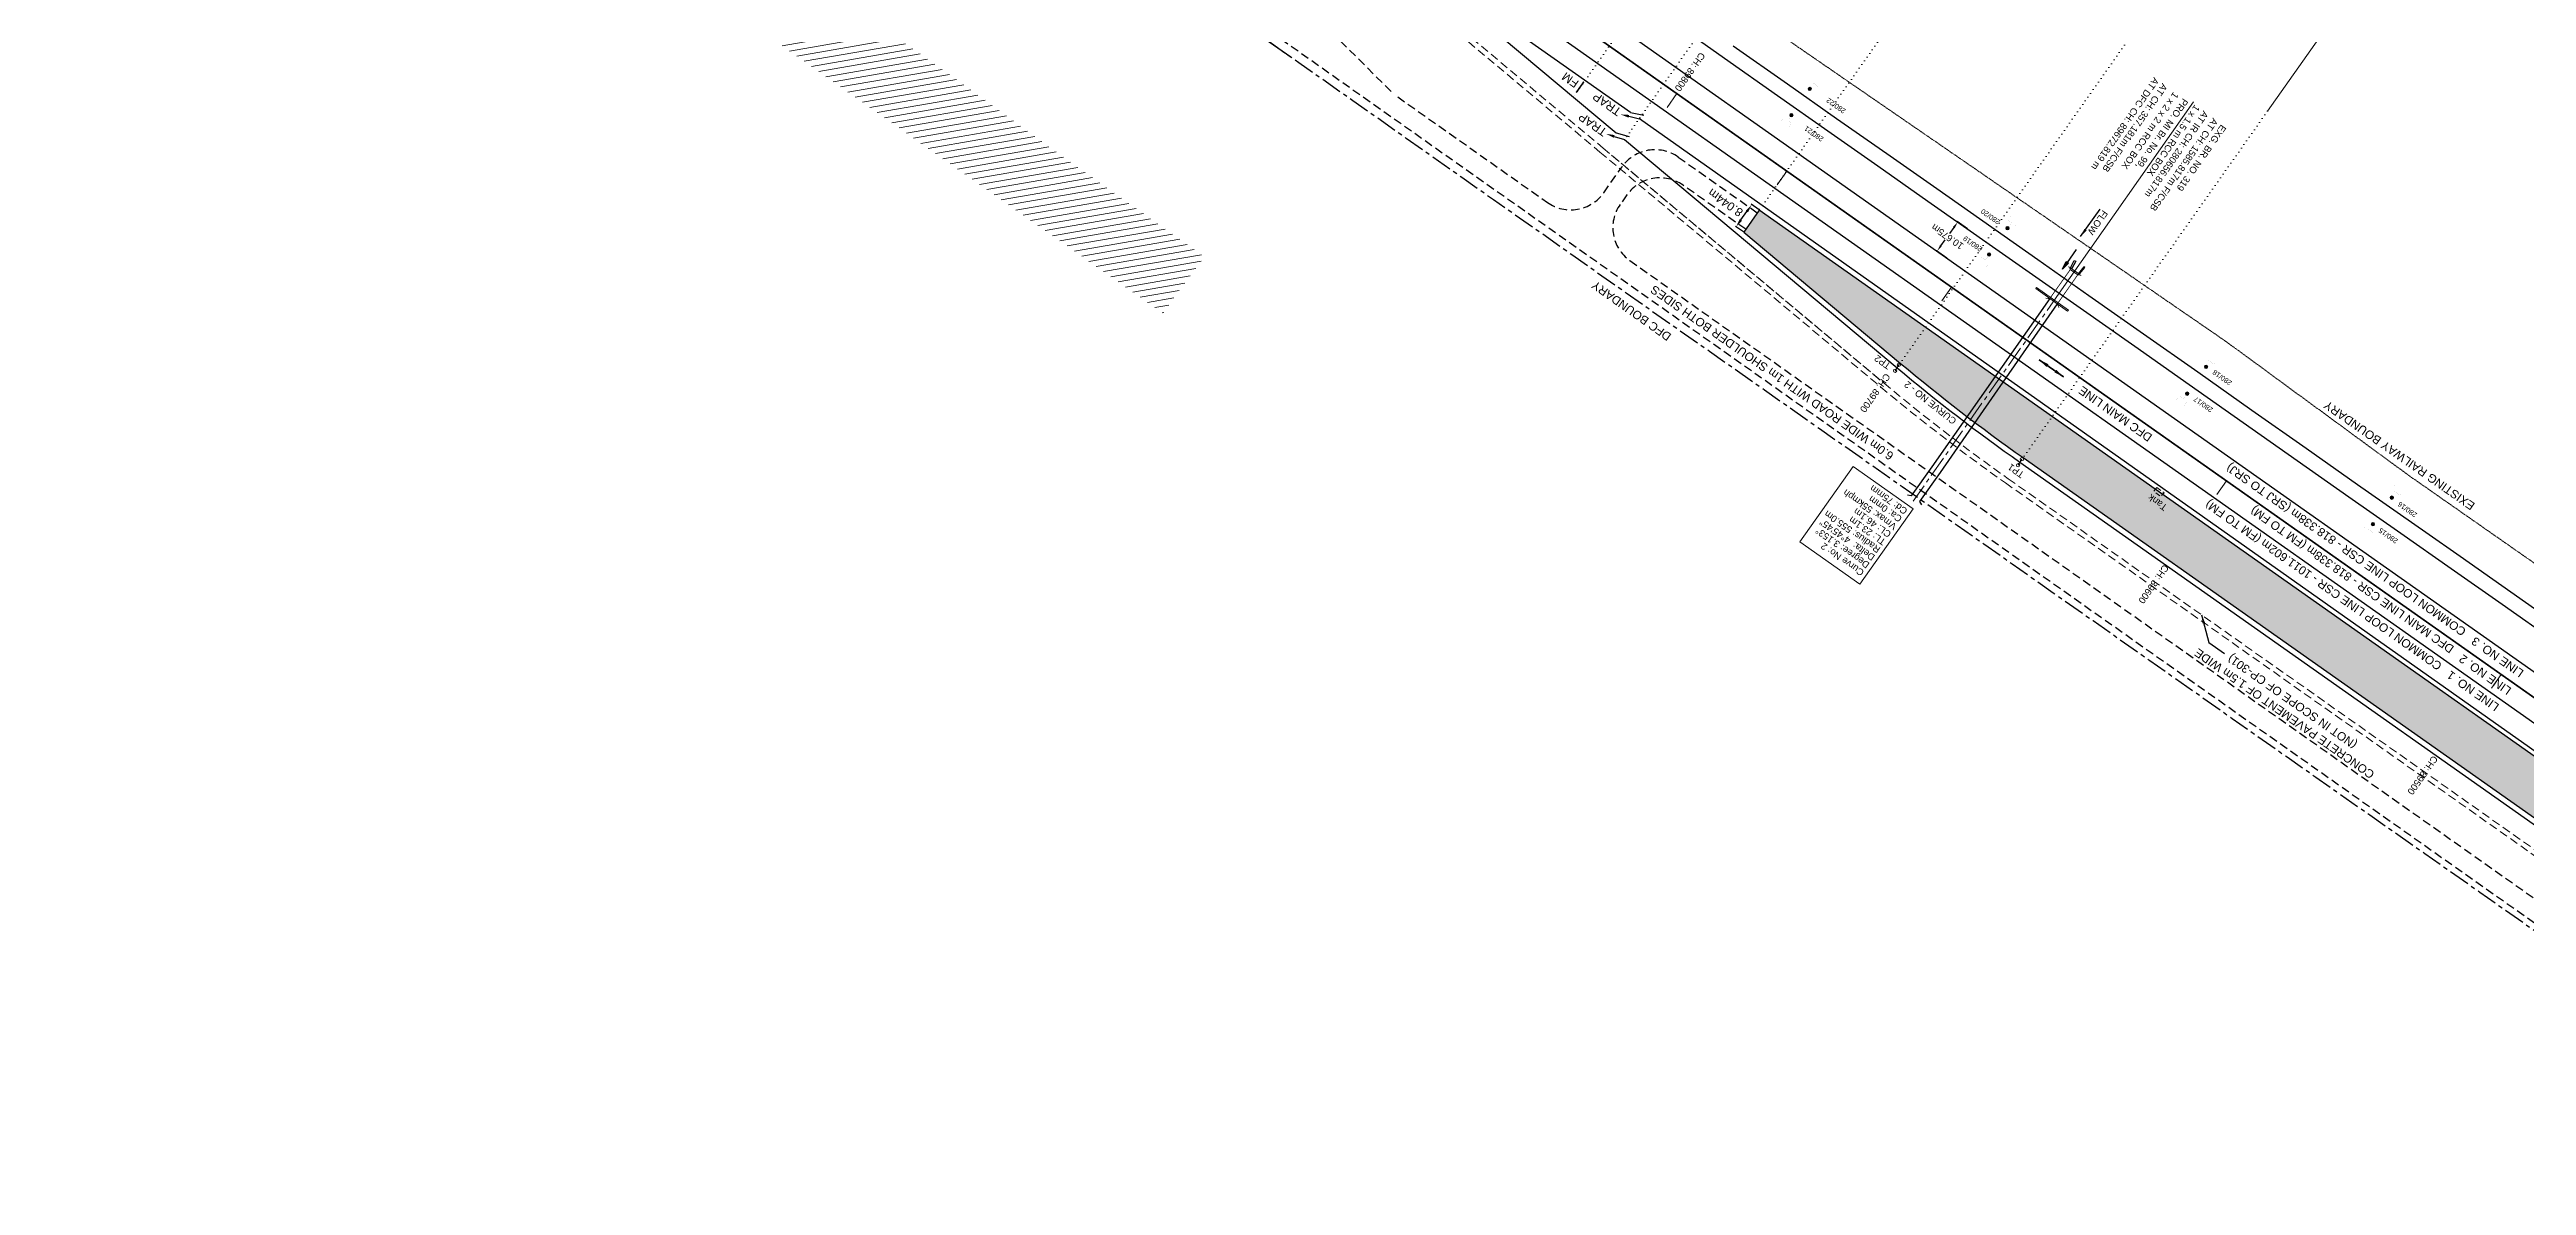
# Model space of a CAD drawing. Header units: metres. Extents: x 658484 to 662957, y 3366848 to 3369569.
# Drawn here: x 659826 to 660562, y 3368130 to 3368468 of the extents above; entities that cross this region are included whole.
import ezdxf
from ezdxf.enums import TextEntityAlignment as Align

# ---------------------------------------------------------------- set-up
doc = ezdxf.new("R2010")
doc.units = ezdxf.units.M
doc.header["$MEASUREMENT"] = 0
for name, pattern in [('CENTER', [2, 1.25, -0.25, 0.25, -0.25]), ('DASHED', [0.75, 0.5, -0.25]), ('DOT', [0.25, 0, -0.25])]:
    doc.linetypes.add(name, pattern=pattern)
doc.layers.get('Defpoints').update_dxf_attribs({"color": 5, "lineweight": 0})
for name, color, linetype in [('05 02 2020 (PRO)CYAN', 7, 'Continuous'), ('details$0$05 02 2020 (PRO)', 7, 'Continuous'), ('details$0$05 02 2020 (PRO)CYAN', 7, 'Continuous'), ('DFCC Boundary', 6, 'CENTER'), ('PLATFORM', 7, 'Continuous'), ('RETAINING_WALL', 7, 'Continuous')]:
    doc.layers.add(name, color=color, linetype=linetype)
for name, color, linetype, lineweight in [('BRIDGE DETAILS PLAN', 7, 'Continuous', 0), ('Cardinal_Leader', 10, 'Continuous', 0), ('CULVERT_PARAPET', 7, 'Continuous', 13), ('EXG GRADES IN PLAN', 7, 'Continuous', 0), ('EXISTING BRIDGE DETAILS', 7, 'Continuous', 0), ('Existing IR Track', 7, 'Continuous', 0), ('Existing Railway Boundary', 36, 'CENTER', 0), ('NEW DFCC MAIN LINE - SHAMBHU - 05.03.2020$0$EXG GRADES IN PLAN', 7, 'Continuous', 0), ('NEW DFCC MAIN LINE - SHAMBHU - 05.03.2020$0$Proposed Alignment', 7, 'Continuous', 0), ("NEW SHAMBHU CROSSING STN. SRJ's", 10, 'Continuous', 0), ('OHE MAST', 7, 'Continuous', 0), ('OHE MAST TEXT', 7, 'Continuous', 0), ('Proposed Alignment', 7, 'Continuous', 0), ('Proposed Chainage', 10, 'Continuous', 0), ('Proposed Curve_Details', 10, 'Continuous', 0), ('PROPOSED DFCC TRACK', 1, 'Continuous', 0), ('Proposed TPTC Chainages', 10, 'Continuous', 0), ('Side Details', 7, 'Continuous', 13), ('TANK', 7, 'Continuous', 13)]:
    doc.layers.add(name, color=color, linetype=linetype, lineweight=lineweight)
doc.styles.add('ARIAL', font='arial.ttf')
doc.styles.add('details$0$PDF Arial', font='arial.ttf')
doc.styles.get("Standard").update_dxf_attribs({"font": 'arial.ttf'})
doc.styles.add('Style-Arial', font='arial.ttf')
doc.dimstyles.new('DIM', dxfattribs={"dimtxt": 2.5, "dimasz": 2.5, "dimexe": 0.18, "dimexo": 0.0625, "dimgap": 0.09, "dimtad": 0, "dimtih": 1, "dimtoh": 1, "dimdec": 3, "dimzin": 0, "dimdsep": 46, "dimtxsty": 'Standard', "dimcen": 0.09, "dimadec": 0, "dimazin": 0, "dimtfac": 1, "dimtdec": 3, "dimtofl": 0, "dimtmove": 0, "dimatfit": 3, "dimfxl": 1, "dimtolj": 1, "dimtzin": 0, "dimarcsym": 0})
doc.dimstyles.new('ISO-25', dxfattribs={"dimtxt": 2.5, "dimasz": 2.5, "dimexe": 1.25, "dimexo": 0.625, "dimtad": 1, "dimtxsty": 'Standard', "dimcen": 2.5, "dimadec": 0, "dimazin": 0, "dimtfac": 1, "dimtmove": 0, "dimatfit": 3, "dimfxl": 1, "dimarcsym": 0})
doc.dimstyles.get("Standard").update_dxf_attribs({"dimtxt": 2.5, "dimasz": 2.5, "dimexe": 0.18, "dimexo": 0.0625, "dimgap": 0.09, "dimtad": 0, "dimtih": 1, "dimtoh": 1, "dimdec": 3, "dimzin": 0, "dimdsep": 46, "dimtxsty": 'Standard', "dimcen": 0.09, "dimadec": 0, "dimazin": 0, "dimtfac": 1, "dimtdec": 3, "dimtofl": 0, "dimtmove": 0, "dimatfit": 3, "dimfxl": 1, "dimtolj": 1, "dimtzin": 0, "dimarcsym": 0})

# ---------------------------------------------------------------- blocks, each defined once
blk = doc.blocks.new('OHE MAST')
h = blk.add_hatch(color=256)
edge = h.paths.add_edge_path()
edge.add_arc((0, 0), 0.514, 0, 360)
at = {"const_width": 0.01, "flags": 128}
for points in [[(1.5, 3.5), (1.5, 2), (-1.5, 2), (-1.5, 3.5)], [(0, 2), (0, 0)]]:
    blk.add_lwpolyline(points, dxfattribs=at)
blk.add_circle((0, 0), 0.514)
blk = doc.blocks.new('*D103')
at = {"layer": 'Defpoints', "color": 0, "transparency": 16777216}
for p in [(660227.9, 3368512.28), (660187.27, 3368470.81), (660194.88, 3368465.44)]:
    blk.add_point(p, dxfattribs=at)
at = {"layer": 'DFCC Boundary', "color": 0, "linetype": 'Continuous', "lineweight": -2, "ltscale": 0.5, "transparency": 16777216}
for p, q in [((660227.85, 3368512.32), (660220.14, 3368517.75)), ((660219.13, 3368516.01), (660204.41, 3368495.14)), ((660188.42, 3368472.45), (660203.13, 3368493.32)), ((660194.83, 3368465.48), (660187.12, 3368470.91))]:
    blk.add_line(p, q, dxfattribs=at)
at = {"layer": 'DFCC Boundary', "color": 0, "transparency": 16777216}
for points in [[(660219.4, 3368515.82), (660218.86, 3368516.21), (660220.28, 3368517.65)], [(660188.15, 3368472.64), (660188.69, 3368472.25), (660187.27, 3368470.81)]]:
    blk.add_solid(points, dxfattribs=at)
at = {"layer": 'DFCC Boundary', "color": 0, "transparency": 16777216, "insert": (660203.77, 3368494.23), "char_height": 2, "attachment_point": 5, "rotation": 144.81873}
blk.add_mtext('\\A1;57.306m', dxfattribs=at)
blk = doc.blocks.new('*D108')
at = {"layer": 'Defpoints', "color": 0, "transparency": 16777216}
for p in [(660331.9, 3368421.63), (660329.52, 3368413.45), (660334.16, 3368420.03)]:
    blk.add_point(p, dxfattribs=at)
at = {"layer": 'Proposed Curve_Details', "color": 0, "lineweight": -2, "transparency": 16777216}
for p, q in [((660334.11, 3368420.07), (660331.75, 3368421.73)), ((660329.47, 3368413.49), (660327.11, 3368415.15)), ((660328.7, 3368417.09), (660330.46, 3368419.58))]:
    blk.add_line(p, q, dxfattribs=at)
at = {"layer": 'Proposed Curve_Details', "color": 0, "transparency": 16777216}
for points in [[(660330.8, 3368419.34), (660330.11, 3368419.82), (660331.9, 3368421.63)], [(660329.04, 3368416.85), (660328.36, 3368417.33), (660327.26, 3368415.05)]]:
    blk.add_solid(points, dxfattribs=at)
at = {"layer": 'Proposed Curve_Details', "color": 0, "transparency": 16777216, "insert": (660324.1, 3368422.23), "char_height": 2.5, "attachment_point": 5, "rotation": 144.81873}
blk.add_mtext('\\A1;8.044m', dxfattribs=at)
blk = doc.blocks.new('*D166')
at = {"layer": 'Defpoints', "color": 0, "transparency": 16777216}
for p in [(660396.16, 3368414.37), (660387.03, 3368407.75), (660390.01, 3368405.65)]:
    blk.add_point(p, dxfattribs=at)
at = {"layer": 'Proposed Curve_Details', "color": 0, "lineweight": -2, "transparency": 16777216}
for p, q in [((660392.03, 3368414.84), (660390.75, 3368413.02)), ((660396.11, 3368414.41), (660393.03, 3368416.58)), ((660389.96, 3368405.68), (660386.88, 3368407.85)), ((660388.18, 3368409.38), (660389.47, 3368411.2))]:
    blk.add_line(p, q, dxfattribs=at)
at = {"layer": 'Proposed Curve_Details', "color": 0, "transparency": 16777216}
for points in [[(660392.3, 3368414.65), (660391.76, 3368415.03), (660393.18, 3368416.47)], [(660388.46, 3368409.19), (660387.91, 3368409.58), (660387.03, 3368407.75)]]:
    blk.add_solid(points, dxfattribs=at)
at = {"layer": 'Proposed Curve_Details', "color": 0, "transparency": 16777216, "insert": (660390.11, 3368412.11), "char_height": 2, "attachment_point": 5, "rotation": 144.81873}
blk.add_mtext('\\A1;10.675m', dxfattribs=at)

msp = doc.modelspace()

# ---------------------------------------------------------------- hatches: boundary and pattern name
at = {"layer": 'details$0$05 02 2020 (PRO)CYAN'}
h = msp.add_hatch(color=5, dxfattribs=at)
h.paths.add_polyline_path([(660279.9036, 3368454.8318), (660281.7888, 3368458.3316), (660282.1775, 3368458.0576)])
h.paths.add_polyline_path([(660279.515, 3368455.1057), (660279.9036, 3368454.8318), (660281.7888, 3368458.3316)])
at = {"layer": 'details$0$05 02 2020 (PRO)CYAN', "lineweight": 15}
h = msp.add_hatch(dxfattribs=at)
h.set_pattern_fill('ANSI36', color=5, scale=10, angle=340)
h.set_pattern_definition([(169.818733, (0, 0), (-2.37400811194, -0.8436478735), [3.125, -0.625, 0, -0.625])])
edge = h.paths.add_edge_path()
edge.add_line((660941.4752, 3367979.8422), (660946.0845, 3367986.3809))
edge.add_line((660946.0845, 3367986.3809), (660751.2148, 3368126.0334))
edge.add_line((660751.2148, 3368126.0334), (660334.1594, 3368420.0295))
edge.add_line((660334.1594, 3368420.0295), (660329.5247, 3368413.4549))
edge.add_line((660329.5247, 3368413.4549), (660376.1974, 3368374.3697))
edge.add_arc((660731.452, 3368798.5885), 553.324, 230.0561015, 234.818733)
edge.add_line((660412.646, 3368346.3383), (660864.2472, 3368027.9898))
edge.add_arc((661184.0188, 3368481.6098), 555, 234.818733, 238.9864533)
edge.add_line((660898.0602, 3368005.9496), (660941.4752, 3367979.8422))
at = {"layer": 'PLATFORM', "linetype": 'Continuous', "lineweight": 9}
h = msp.add_hatch(dxfattribs=at)
h.set_pattern_fill('ANSI31', scale=15, angle=180)
h.set_pattern_definition([(9.818733, (-1671.6212, 1005.7826), (-0.3197468843, 1.8475353664), [])])
h.paths.add_polyline_path([(659873.2561, 3368588.3335), (659912.4409, 3368560.8761), (659951.8354, 3368533.2717), (659992.2078, 3368504.9416), (660023.4412, 3368482.9938), (660079.233, 3368443.7887), (660113.8954, 3368419.4313), (660156.8278, 3368389.2626), (660159.7218, 3368393.4796), (660169.1658, 3368406.1114), (660125.4568, 3368436.9804), (660093.9858, 3368459.8567), (660037.0478, 3368499.8477), (660004.4963, 3368522.9478), (659964.1973, 3368551.2568), (659925.885, 3368578.9632), (659885.552, 3368607.4242)])

# ---------------------------------------------------------------- linework, layer by layer
at = {"color": 1, "linetype": 'DASHED', "ltscale": 5}
for p, q in [((660868.0289, 3367993.8251), (659696.1224, 3368820.6022)), ((660224.6879, 3368455.3029), (660182.2139, 3368497.4737))]:
    msp.add_line(p, q, dxfattribs=at)
for points in [[(660226.6093, 3368453.6907), (660271.1566, 3368422.2626, 0.41432474), (660287.8823, 3368425.154), (660293.3287, 3368432.8801, -0.41421356), (660310.0507, 3368435.7741), (660333.5706, 3368419.1942)], [(660330.1136, 3368414.2902), (660311.4977, 3368427.4132, 0.41421356), (660294.7757, 3368424.5191), (660292.7797, 3368421.6877, 0.41410239), (660295.67, 3368404.9683), (660945.7278, 3367946.3518)]]:
    msp.add_lwpolyline(points, format="xyb", dxfattribs=at)
at = {"layer": '05 02 2020 (PRO)CYAN', "color": 5, "lineweight": 25}
for points in [[(660291.633, 3368443.0251), (660295.4505, 3368441.8872)], [(660295.3704, 3368447.9111), (660298.5312, 3368447.1956)], [(660295.8883, 3368449.0586), (660299.785, 3368448.2316)], [(660291.0244, 3368441.923), (660294.0498, 3368440.9766)]]:
    msp.add_lwpolyline(points, dxfattribs=at)
at = {"layer": '05 02 2020 (PRO)CYAN', "color": 5}
for points in [[(660295.2678, 3368447.518), (660292.918, 3368448.4762), (660295.4341, 3368448.3316)], [(660290.8905, 3368441.5394), (660288.6255, 3368442.6836), (660291.1217, 3368442.337)]]:
    msp.add_solid(points, dxfattribs=at)
at = {"layer": 'BRIDGE DETAILS PLAN', "color": 7, "linetype": 'Continuous', "lineweight": 0, "flags": 128}
msp.add_lwpolyline([(660463.3495, 3368452.2617), (660423.3823, 3368395.2671)], dxfattribs=at)
at = {"layer": 'BRIDGE DETAILS PLAN', "color": 1, "linetype": 'CENTER', "lineweight": 15, "ltscale": 5}
msp.add_lwpolyline([(660423.3823, 3368395.2671), (660379.9092, 3368333.3673)], dxfattribs=at)
at = {"layer": 'Cardinal_Leader', "color": 5, "linetype": 'Continuous', "lineweight": 13}
for p, q in [((660374.5569, 3368372.1868), (660375.6858, 3368373.9826)), ((660411.1159, 3368344.0706), (660412.2448, 3368345.8664))]:
    msp.add_line(p, q, dxfattribs=at)
for centre in [(660374.5569, 3368372.1868), (660375.6858, 3368373.9826), (660411.1159, 3368344.0706), (660412.2448, 3368345.8664)]:
    msp.add_circle(centre, 0.5, dxfattribs=at)
at = {"layer": 'CULVERT_PARAPET', "linetype": 'Continuous'}
for points in [[(660426.637, 3368402.306, 269.927), (660428.926, 3368400.775, 269.924), (660429.221, 3368401.052, 269.915), (660426.818, 3368402.712, 269.898)], [(660416.39, 3368396.632, 270.009), (660425.869, 3368389.924, 269.986), (660426.096, 3368390.265, 269.996), (660416.617, 3368396.973, 269.996)]]:
    msp.add_polyline3d(points, close=True, dxfattribs=at)
at = {"layer": 'details$0$05 02 2020 (PRO)CYAN', "color": 5}
msp.add_lwpolyline([(660425.7805, 3368404.439), (660428.4653, 3368408.2479)], dxfattribs=at)
msp.add_lwpolyline([(660426.1303, 3368404.1925), (660424.356, 3368402.418), (660425.4307, 3368404.6856)], close=True, dxfattribs=at)
msp.add_solid([(660426.1303, 3368404.1925), (660424.356, 3368402.418), (660425.4307, 3368404.6856)], dxfattribs=at)
at = {"layer": 'DFCC Boundary', "lineweight": 25, "ltscale": 5, "flags": 128}
msp.add_lwpolyline([(661229.1063, 3367732.32), (661214.8857, 3367742.4018), (661173.6299, 3367772.878), (661152.9527, 3367788.4838), (661121.1362, 3367812.4679), (661100.6465, 3367827.6376), (661069.9032, 3367850.0506), (661053.8374, 3367861.5627), (661040.4053, 3367871.0467), (661022.9528, 3367883.3904), (661002.4819, 3367897.7615), (660980.2427, 3367913.3791), (660945.2165, 3367938.0098), (660918.1844, 3367956.9475), (660898.8677, 3367970.505), (660860.2625, 3367997.6584), (660805.7106, 3368036.2266), (660785.7724, 3368050.2804), (660774.0349, 3368058.5538), (660757.6449, 3368070.0484), (660744.8638, 3368079.0283), (660728.4795, 3368090.4898), (660712.1364, 3368102.0095), (660695.7602, 3368113.5235), (660679.3839, 3368125.0376), (660655.8232, 3368141.5866), (660629.3754, 3368160.1706), (660606.569, 3368176.1794), (660585.269, 3368191.0852), (660565.5646, 3368204.9161), (660548.4413, 3368216.9566), (660532.0845, 3368228.4569), (660515.714, 3368239.9378), (660499.6738, 3368251.1858), (660491.1485, 3368257.166), (660482.4288, 3368263.2831), (660474.7916, 3368268.6663), (660465.5027, 3368275.2138), (660450.303, 3368285.8694), (660433.4166, 3368297.743), (660421.6071, 3368306.038), (660409.3449, 3368314.6813), (660400.9167, 3368320.5929), (660392.9744, 3368326.1622), (660376.6175, 3368337.6625), (660359.872, 3368349.4367), (660352.052, 3368354.8906), (660335.7089, 3368366.4104), (660319.3326, 3368377.9244), (660294.6116, 3368395.2622), (660278.424, 3368406.6723), (660267.697, 3368414.2334), (660255.1547, 3368423.0159), (660245.7103, 3368429.673), (660229.1692, 3368441.3323), (660213.2961, 3368452.5207), (660197.2171, 3368463.7961), (660181.1071, 3368475.1515), (660164.4897, 3368486.7773), (660147.7557, 3368498.4853), (660131.5292, 3368509.9229), (660116.0047, 3368520.8074), (660099.8558, 3368532.1902), (660081.8063, 3368544.8645), (660064.4306, 3368557.1021), (660046.6204, 3368569.6938), (660016.3309, 3368590.3717)], dxfattribs=at)
at = {"layer": 'Existing IR Track', "lineweight": 25, "flags": 128}
for points in [[(660307.9591, 3368476.3813), (660323.8036, 3368465.2373), (660339.583, 3368454.1392), (660354.5791, 3368443.6122), (660369.4258, 3368433.1902), (660384.3209, 3368422.7072), (660404.5446, 3368408.477), (660414.3884, 3368401.5741), (660429.6052, 3368390.9034), (660445.8194, 3368379.494), (660462.0437, 3368368.0775), (660478.0727, 3368356.8143), (660494.162, 3368345.5086), (660509.5251, 3368334.7087), (660524.979, 3368323.8451), (660539.9765, 3368313.3138), (660555.067, 3368302.7173), (660570.8356, 3368291.6561)], [(660326.3695, 3368468.8783), (660342.5065, 3368457.581), (660357.1728, 3368447.2953), (660372.0513, 3368436.8608), (660386.9253, 3368426.4037), (660416.9939, 3368405.2761), (660432.173, 3368394.6164), (660448.4241, 3368383.1917), (660464.5868, 3368371.8293), (660480.6741, 3368360.5103), (660496.8438, 3368349.1333), (660512.1198, 3368338.3939), (660532.4194, 3368324.1294), (660542.5774, 3368317.0056), (660557.6795, 3368306.4144), (660573.4322, 3368295.3458)]]:
    msp.add_lwpolyline(points, dxfattribs=at)
at = {"layer": 'Existing Railway Boundary', "ltscale": 0.5, "flags": 128}
msp.add_lwpolyline([(661261.7891, 3367825.266), (661056.265, 3367974.075), (660993.301, 3368017.793), (660936.05, 3368056.271), (660878.069, 3368096.898), (660619.115, 3368276.641), (660585.57, 3368300.327), (660527.021, 3368341.267), (660475.796, 3368378.834), (660472.525, 3368381.207), (660354.292, 3368462.605), (660294.488, 3368503.833), (660263.456, 3368528.086), (660239.049, 3368541.658), (660181.559, 3368585.221), (660122.552, 3368626.428), (660067.615, 3368665.39), (660038.774, 3368685.67), (660013.248, 3368703.186), (659738.162, 3368894.558), (659689.517, 3368933.836), (659629.745, 3368974.06), (659574.708, 3369013.277), (659518.309, 3369050.492), (659464.579, 3369090.051), (659349.668, 3369170.723), (659290.065, 3369211.752), (659242.569, 3369244.656), (659188.19, 3369284.473), (659129.796, 3369327.676), (659081.69, 3369359.821), (659031.063, 3369397.024), (658979.264, 3369433.353), (658865.974, 3369516.982), (658857.3876, 3369522.8689)], dxfattribs=at)
at = {"layer": 'NEW DFCC MAIN LINE - SHAMBHU - 05.03.2020$0$EXG GRADES IN PLAN', "color": 5}
msp.add_lwpolyline([(660485.311, 3368449.419), (660529.7577, 3368512.4731)], dxfattribs=at)
at = {"layer": 'NEW DFCC MAIN LINE - SHAMBHU - 05.03.2020$0$Proposed Alignment', "color": 1, "lineweight": 30, "const_width": 0.5, "flags": 128}
msp.add_lwpolyline([(660766.6993, 3368132.4621), (658836.4331, 3369493.1703)], dxfattribs=at)
at = {"layer": "NEW SHAMBHU CROSSING STN. SRJ's", "color": 5, "linetype": 'DOT', "lineweight": 13, "ltscale": 5, "flags": 128}
for points in [[(660350.0146, 3368554.5523), (660278.8107, 3368453.5443)], [(660366.2926, 3368543.4264), (660294.064, 3368440.9647)]]:
    msp.add_lwpolyline(points, dxfattribs=at)
at = {"layer": "NEW SHAMBHU CROSSING STN. SRJ's", "color": 5, "linetype": 'DOT', "lineweight": 13, "ltscale": 5}
for points in [[(660402.7721, 3368517.3618), (660334.1594, 3368420.0295)], [(660375.1214, 3368373.0847), (660447.3505, 3368475.547)], [(660485.311, 3368449.419), (660411.6423, 3368344.9189)]]:
    msp.add_lwpolyline(points, dxfattribs=at)
at = {"layer": 'Proposed Alignment', "color": 5, "lineweight": -3}
msp.add_line((660375.1214, 3368373.0847), (660375.1214, 3368373.0847), dxfattribs=at)
at = {"layer": 'Proposed Alignment', "color": 1, "lineweight": -3}
msp.add_lwpolyline([(660786.6736, 3368126.0284), (660039.428, 3368652.7864)], dxfattribs=at)
at = {"layer": 'Proposed Alignment', "color": 1, "lineweight": -3, "flags": 128}
msp.add_lwpolyline([(661249.6746, 3367777.3855), (660830.1502, 3368079.691, 0.0025958), (660779.4185, 3368115.8491), (660032.2152, 3368642.5773)], format="xyb", dxfattribs=at)
at = {"layer": 'Proposed Alignment', "color": 5, "lineweight": -3, "flags": 128}
for points in [[(660146.6895, 3368561.8806, -0.02078789), (660183.2557, 3368533.7592), (660291.5876, 3368443.0386)], [(660295.8885, 3368449.0585), (660242.1363, 3368486.9502, -0.02078389), (660205.5773, 3368515.0664)]]:
    msp.add_lwpolyline(points, format="xyb", dxfattribs=at)
msp.add_lwpolyline([(660792.1829, 3368098.3129), (660298.5312, 3368447.1956)], dxfattribs=at)
at = {"layer": 'Proposed Alignment', "color": 5, "lineweight": -3}
for points in [[(660294.0498, 3368440.9766), (660375.1214, 3368373.0847, 0.02078389), (660411.6804, 3368344.9685), (660864.322, 3368025.8865, 0.01818712), (660898.1351, 3368003.8462), (660979.4298, 3367954.9733)], [(660941.4752, 3367979.8422), (660946.0845, 3367986.3809), (660751.2148, 3368126.0334), (660334.1594, 3368420.0295), (660329.5247, 3368413.4549), (660376.1974, 3368374.3697, 0.02078389), (660412.646, 3368346.3383), (660864.2472, 3368027.9898, 0.01818712), (660898.0602, 3368005.9496), (660941.4752, 3367979.8422)]]:
    msp.add_lwpolyline(points, format="xyb", dxfattribs=at)
at = {"layer": 'Proposed Chainage', "lineweight": 0, "flags": 128}
for points in [[(660306.753, 3368450.576), (660309.6338, 3368454.6626)], [(660339.4463, 3368427.5294), (660342.3271, 3368431.616)], [(660388.4863, 3368392.9595), (660391.3671, 3368397.0461)], [(660470.2196, 3368335.343), (660473.1004, 3368339.4296)], [(660551.953, 3368277.7264), (660554.8338, 3368281.8131)]]:
    msp.add_lwpolyline(points, dxfattribs=at)
at = {"layer": 'Proposed Curve_Details', "color": 5}
msp.add_lwpolyline([(660364.0952, 3368308.6913), (660346.2285, 3368321.2861), (660362.0571, 3368343.7402), (660379.9238, 3368331.1453)], close=True, dxfattribs=at)
at = {"layer": 'PROPOSED DFCC TRACK', "color": 5, "linetype": 'DASHED', "lineweight": 13, "ltscale": 5}
for p, q in [((660286.7723, 3368437.2886), (660370.3061, 3368367.3347)), ((660287.7354, 3368438.4386), (660371.2691, 3368368.4847)), ((660407.3591, 3368338.8385), (660794.4824, 3368065.9426))]:
    msp.add_line(p, q, dxfattribs=at)
at = {"layer": 'PROPOSED DFCC TRACK', "linetype": 'Continuous', "lineweight": 30}
msp.add_line((660379.3566, 3368334.9688), (660378.244, 3368335.1702), dxfattribs=at)
at = {"layer": 'PROPOSED DFCC TRACK', "color": 5, "linetype": 'DASHED', "lineweight": 13, "ltscale": 5}
for points in [[(660142.3813, 3368555.7414), (660180.3793, 3368528.0338, -0.03830762), (660192.0163, 3368518.0995), (660198.1902, 3368511.9527, 0.02151585), (660204.5417, 3368506.1511), (660286.7723, 3368437.2886)], [(660143.2455, 3368556.9674), (660181.345, 3368529.1824, -0.03829308), (660192.9773, 3368519.2516), (660199.1532, 3368513.1027, 0.02151585), (660205.5048, 3368507.3011), (660287.7354, 3368438.4386)], [(660290.1976, 3368436.3766), (660371.2691, 3368368.4847, 0.02078389), (660408.2234, 3368340.0645), (660795.3838, 3368067.1424)]]:
    msp.add_lwpolyline(points, format="xyb", dxfattribs=at)
at = {"layer": 'PROPOSED DFCC TRACK', "color": 7, "linetype": 'Continuous', "const_width": 0.25, "flags": 128}
for points in [[(660419.3207, 3368393.7762), (660420.5531, 3368393.679), (660426.688, 3368402.3457), (660426.1679, 3368403.2607)], [(660423.3092, 3368390.9653), (660422.8035, 3368392.0933), (660428.9044, 3368400.784), (660429.9409, 3368400.6017)]]:
    msp.add_lwpolyline(points, dxfattribs=at)
at = {"layer": 'PROPOSED DFCC TRACK', "linetype": 'Continuous', "lineweight": 30}
for points in [[(660420.5563, 3368393.6836, 269.927), (660385.4645, 3368343.6345, 0), (660379.3567, 3368334.9688, 0)], [(660422.8035, 3368392.0933, 269.924), (660387.9095, 3368341.906, 0.0443), (660381.804, 3368333.2436, 0.0443), (660382.3671, 3368332.2632, 0)]]:
    msp.add_polyline3d(points, dxfattribs=at)
at = {"layer": 'PROPOSED DFCC TRACK', "color": 5, "linetype": 'DASHED', "lineweight": 13, "ltscale": 5}
for radius in [562.5, 561]:
    msp.add_arc((660731.452, 3368798.5885), radius, 230.0561015, 234.818733, dxfattribs=at)
at = {"layer": 'RETAINING_WALL', "linetype": 'Continuous'}
for points in [[(660427.849, 3368404.993, 269.017), (660428.283, 3368404.773, 269.025), (660427.127, 3368402.606, 269.89), (660426.693, 3368402.826, 269.882)], [(660429.091, 3368401.172, 269.935), (660429.402, 3368400.998, 269.906), (660430.992, 3368402.945, 269.049), (660430.681, 3368403.119, 269.078)]]:
    msp.add_polyline3d(points, close=True, dxfattribs=at)
at = {"layer": 'TANK', "color": 3, "linetype": 'DASHED', "ltscale": 3, "flags": 128}
msp.add_lwpolyline([(660452.422, 3368337.472), (660454.532, 3368335.889), (660453.5708, 3368334.7467), (660451.461, 3368336.33)], close=True, dxfattribs=at)

# ---------------------------------------------------------------- block references
at = {"layer": 'OHE MAST', "color": 2}
for p, rotation in [((660349.162, 3368456.059), 323.390831856612), ((660343.717, 3368448.256), 143.390831856612), ((660407.998, 3368414.628), 323.390831856612), ((660402.513, 3368406.781), 143.390831856612), ((660467.039, 3368373.366), 323.390831856612), ((660461.41, 3368365.389), 143.390831856612), ((660522.277, 3368334.444), 323.390831856612), ((660516.669, 3368326.541), 143.390831856612)]:
    msp.add_blockref('OHE MAST', p, dxfattribs=dict(at, rotation=rotation))

# ---------------------------------------------------------------- texts
at = {"color": 5, "style": 'ARIAL'}
for s, p in [('CONCRETE PAVEMENT OF 1.5m WIDE', (660490.3362, 3368270.1696)), ('(NOT IN SCOPE OF CP-301)', (660492.6801, 3368273.7532))]:
    msp.add_text(s, height=2.5, rotation=144.8420644, dxfattribs=at).set_placement(p, align=Align.MIDDLE_CENTER)
at = {"layer": 'BRIDGE DETAILS PLAN', "color": 1, "style": 'ARIAL'}
for s, p in [('AT DFC CH: 89672.819 m', (660451.5421, 3368459.6761)), ('AT CH: 357.181m F/CSB', (660454.0661, 3368457.8968)), ('1 x 2 x 2 m RCC BOX', (660457.3802, 3368455.3221)), ('PRO. MI Br. No. 99,', (660460.2183, 3368453.4326))]:
    msp.add_text(s, height=2, rotation=235, dxfattribs=at).set_placement(p)
at = {"layer": 'BRIDGE DETAILS PLAN', "style": 'ARIAL'}
for s, p in [('1 x 1.5 m RCC BOX', (660463.7144, 3368451.5141)), ('AT IR CH: 280656.817m', (660466.2304, 3368449.7344)), ('AT CH: 1585.817m F/CSB', (660469.0909, 3368447.5772)), ('EXG. BR. NO. 319', (660471.5379, 3368445.6344))]:
    msp.add_text(s, height=2, rotation=235, dxfattribs=at).set_placement(p)
at = {"layer": 'details$0$05 02 2020 (PRO)', "color": 1, "style": 'details$0$PDF Arial'}
for s, height, p in [('6.0m WIDE ROAD WITH 1m SHOULDER BOTH SIDES ', 2.507068, (660374.3681, 3368347.4459)), ('DFC MAIN LINE', 2.507058, (660451.2751, 3368352.9714)), ('COMMON LOOP LINE CSR - 818.338m (SRJ TO SRJ)', 2.507068, (660544.6244, 3368295.1384, 270.6254)), ('COMMON LOOP LINE CSR - 1011.602m (FM TO FM)', 2.507068, (660537.4224, 3368284.9218, -270.6254)), ('DFC MAIN LINE CSR - 818.338m (FM TO FM)', 2.507068, (660541.0232, 3368290.0298, -0.0156)), ('LINE NO. 3', 2.50707, (660561.7543, 3368282.8478)), ('LINE NO. 1', 2.50707, (660554.4406, 3368272.7728)), ('LINE NO. 2', 2.50707, (660558.0656, 3368277.6151))]:
    msp.add_text(s, height=height, rotation=144.8212196, dxfattribs=at).set_placement(p)
at = {"layer": 'details$0$05 02 2020 (PRO)CYAN', "color": 5, "style": 'details$0$PDF Arial'}
for s, p in [('FM', (660280.7191, 3368458.249)), ('TRAP', (660293.3801, 3368449.8837)), ('TRAP', (660289.1252, 3368443.8229))]:
    msp.add_text(s, height=2.50706, rotation=144.8212196, dxfattribs=at).set_placement(p)
at = {"layer": 'DFCC Boundary', "linetype": 'Continuous', "ltscale": 5}
msp.add_text('DFC BOUNDARY', height=2.5, rotation=144.6129543, dxfattribs=at).set_placement((660308.2279, 3368382.9446))
at = {"layer": 'EXG GRADES IN PLAN', "color": 5}
msp.add_text('CURVE NO - 2', height=2, rotation=141.6504272, dxfattribs=at).set_placement((660392.9967, 3368357.6392, -269.927))
at = {"layer": 'EXISTING BRIDGE DETAILS'}
msp.add_text('FLOW', height=2, rotation=234.7098643, dxfattribs=at).set_placement((660436.3405, 3368420.1622))
at = {"layer": 'Existing Railway Boundary', "linetype": 'Continuous', "ltscale": 5}
msp.add_text('EXISTING RAILWAY BOUNDARY', height=2.5, rotation=145, dxfattribs=at).set_placement((660547.2359, 3368332.584))
at = {"layer": 'OHE MAST TEXT', "style": 'ARIAL'}
for s, p in [('280/22', (660356.981, 3368451.0632)), ('280/21', (660350.405, 3368442.7151)), ('280/20', (660402.9153, 3368418.0579)), ('280/19', (660397.6458, 3368409.9597)), ('280/18', (660471.8319, 3368370.1393)), ('280/17', (660466.2029, 3368362.1623)), ('280/16', (660526.9057, 3368330.9039)), ('280/15', (660521.2285, 3368323.0924))]:
    msp.add_text(s, height=1.5, rotation=145, dxfattribs=at).set_placement(p, align=Align.MIDDLE_CENTER)
at = {"layer": 'Proposed Chainage', "lineweight": 0, "char_height": 2, "attachment_point": 4, "rotation": 234.818733, "line_spacing_factor": 0.6, "style": 'Style-Arial'}
for s, insert in [('CH: 89800', (660317.3899, 3368466.5804)), ('CH: 89700', (660372.4697, 3368371.0538)), ('CH: 89600', (660455.2889, 3368314.1671)), ('CH: 89500', (660535.3017, 3368257.2993))]:
    msp.add_mtext(s, dxfattribs=dict(at, insert=insert))
at = {"layer": 'Proposed Curve_Details', "color": 5, "insert": (660378.4716, 3368330.9262), "char_height": 2, "attachment_point": 7, "rotation": 144.818733, "line_spacing_factor": 0.84, "style": 'Style-Arial'}
msp.add_mtext('Curve No: 2\\PDegree: 3.153%%D\\PDelta:  4%%D45\'45"\\PRadius: 555.0m\\PTL: 23.1m\\PCL: 46.1m\\PVmax: 55kmph\\PCa: 0mm\\PCd: 75mm', dxfattribs=at)
at = {"layer": 'Proposed TPTC Chainages', "color": 5, "linetype": 'Continuous', "lineweight": 0, "char_height": 2, "attachment_point": 4, "rotation": 144.818733, "line_spacing_factor": 0.6, "style": 'ARIAL'}
for s, insert in [('\\pxsm1;TP2', (660372.8852, 3368373.2928)), ('\\pxsm1;TP1', (660412.5862, 3368340.9183))]:
    msp.add_mtext(s, dxfattribs=dict(at, insert=insert))
at = {"layer": 'Side Details', "color": 3, "style": 'ARIAL'}
msp.add_text('Tank', height=2, rotation=144.100313, dxfattribs=at).set_placement((660455.7125, 3368331.9877))

# ---------------------------------------------------------------- dimensions: what is measured, and where the dimension line sits
at = {"layer": 'DFCC Boundary', "linetype": 'Continuous', "ltscale": 0.5}
dim = msp.add_linear_dim(base=(660187.2656, 3368470.8111), p1=(660227.9005, 3368512.2792), p2=(660194.885, 3368465.4399), angle=234.818733, dimstyle='DIM', override={"dimtxt": 2, "dimasz": 2, "dimpost": 'm', "dimtxsty": 'Standard'}, dxfattribs=at)
dim.commit()
dim.dimension.update_dxf_attribs({"geometry": '*D103', "text_midpoint": (660203.7744, 3368494.23)})
at = {"layer": 'Proposed Curve_Details', "color": 5}
dim = msp.add_linear_dim(base=(660331.8955, 3368421.6254), p1=(660329.5247, 3368413.4549), p2=(660334.1594, 3368420.0295), angle=234.818733, dimstyle='Standard', override={"dimpost": 'm', "dimaunit": 1, "dimadec": 4, "dimtmove": 2}, dxfattribs=at)
dim.commit()
dim.dimension.update_dxf_attribs({"geometry": '*D108', "text_midpoint": (660324.1045, 3368422.2254), "dimtype": 160})
at = {"layer": 'Proposed Curve_Details', "color": 1}
dim = msp.add_linear_dim(base=(660387.0313, 3368407.7494), p1=(660396.1622, 3368414.374), p2=(660390.0114, 3368405.6486), angle=234.818733, dimstyle='Standard', override={"dimtxt": 2, "dimasz": 2, "dimpost": 'm', "dimaunit": 1, "dimadec": 4}, dxfattribs=at)
dim.commit()
dim.dimension.update_dxf_attribs({"geometry": '*D166', "text_midpoint": (660390.1067, 3368412.1121)})

# ---------------------------------------------------------------- leaders
at = {"color": 7, "lineweight": 15}
msp.add_leader([(660429.7363, 3368412.1521), (660435.494, 3368420.3199)], dimstyle='ISO-25', override={"dimscale": 1, "dimasz": 2.5, "dimtad": 0}, dxfattribs=at)
at = {"color": 5}
msp.add_leader([(660465.7225, 3368299.5315), (660467.9102, 3368291.3549), (660472.5143, 3368288.1093)], dimstyle='DIM', dxfattribs=at)
at = {"layer": 'EXG GRADES IN PLAN', "color": 1}
for points in [[(660424.6754, 3368370.3675), (660417.4271, 3368375.4771)], [(660417.4271, 3368375.4771), (660424.6754, 3368370.3675)]]:
    msp.add_leader(points, dimstyle='Standard', override={"dimasz": 3, "dimgap": 0.09, "dimtad": 0, "dimaunit": 1, "dimadec": 4}, dxfattribs=at)

doc.saveas('drawing.dxf')
